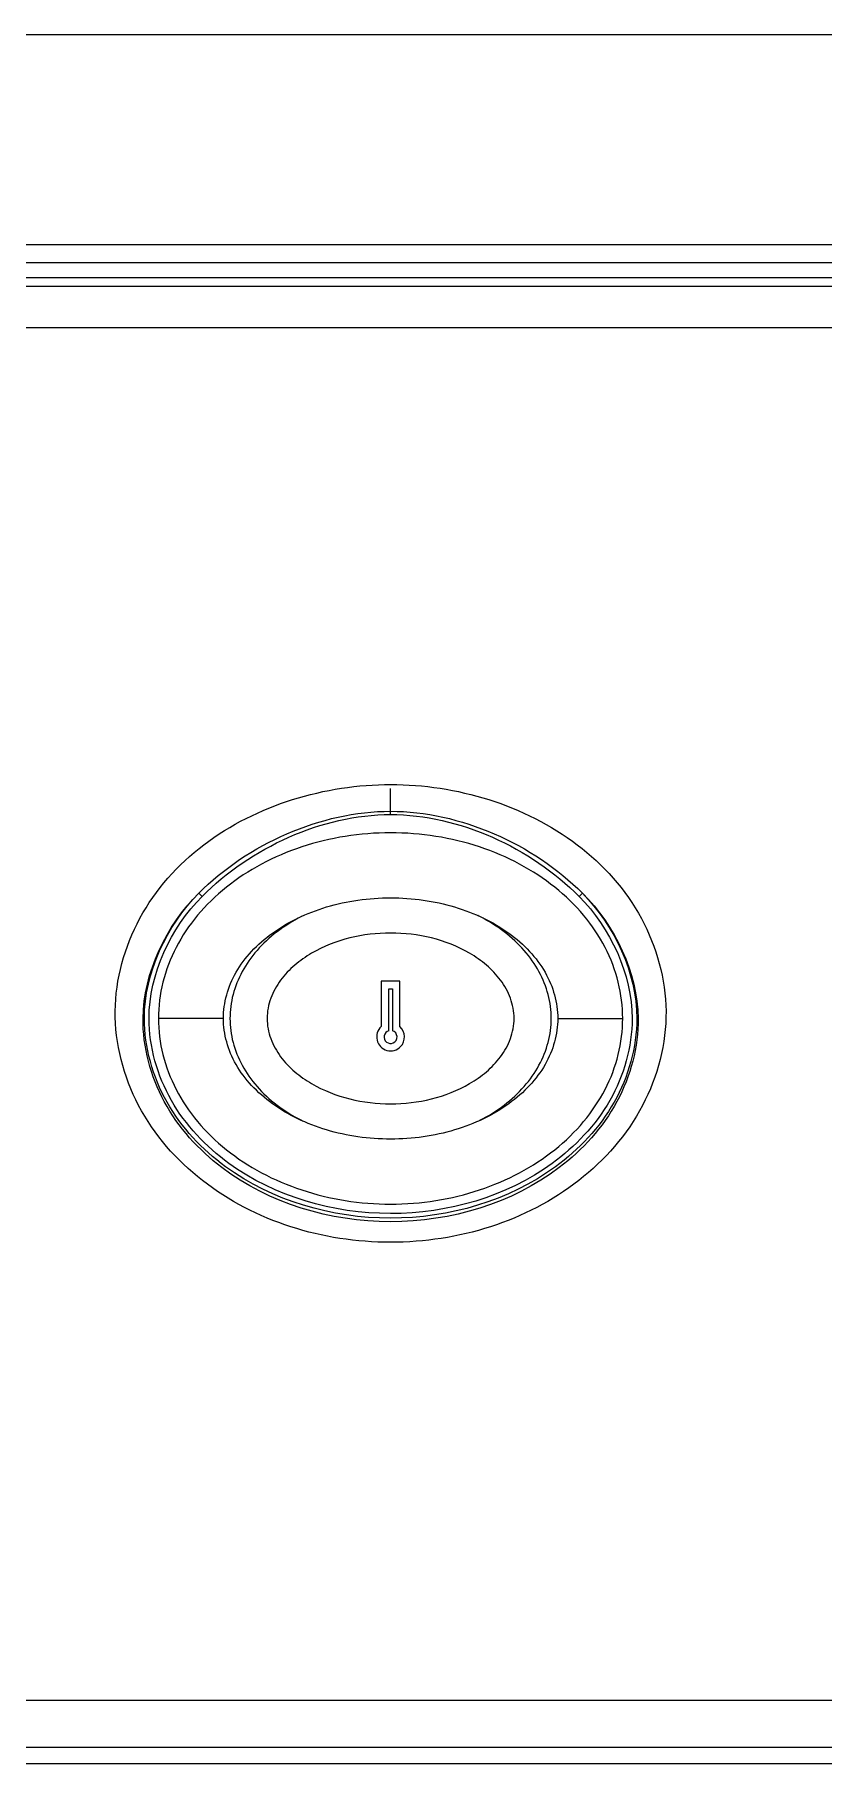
# Model space of a CAD drawing. Header units: millimetres. Extents: x 473 to 3963, y -1329 to 3488.
# Drawn here: x 2037 to 2079.5, y 1397.3 to 1490.5 of the extents above; entities that cross this region are included whole.
import ezdxf

# ---------------------------------------------------------------- set-up
doc = ezdxf.new("R2010")
doc.units = ezdxf.units.MM
doc.header["$LTSCALE"] = 392.37
doc.layers.get('0').update_dxf_attribs({"linetype": 'CONTINUOUS'})

msp = doc.modelspace()

# ---------------------------------------------------------------- linework, layer by layer
at = {"linetype": 'Continuous'}
for p, q in [((1887.648, 1490.466), (2534.648, 1490.466)), ((1885.222, 1479.166), (2541.748, 1479.166)), ((2537.748, 1478.166), (1884.548, 1478.166)), ((2537.748, 1477.366), (1884.548, 1477.366)), ((2583.684, 1476.894), (1838.613, 1476.894)), ((2460.148, 1474.671), (1962.148, 1474.671)), ((2056.146, 1448.626), (2056.144, 1449.859)), ((2056.146, 1448.45), (2056.146, 1448.626)), ((2045.998, 1444.036), (2045.82, 1444.211)), ((2066.299, 1444.036), (2066.476, 1444.211)), ((2055.648, 1439.465), (2055.648, 1437.025)), ((2056.648, 1439.465), (2055.648, 1439.465)), ((2056.048, 1439.065), (2056.248, 1439.065)), ((2056.048, 1436.801), (2056.048, 1439.065)), ((2056.248, 1439.065), (2056.248, 1436.801)), ((2056.648, 1437.025), (2056.648, 1439.465)), ((2045.159, 1437.466), (2043.648, 1437.466)), ((2047.148, 1437.466), (2045.159, 1437.466)), ((2065.148, 1437.466), (2067.137, 1437.466)), ((2067.137, 1437.466), (2068.648, 1437.466)), ((2030.412, 1400.736), (2391.885, 1400.736)), ((2030.412, 1398.218), (2391.885, 1398.218)), ((1985.459, 1397.335), (2207.148, 1397.335))]:
    msp.add_line(p, q, dxfattribs=at)
for radius, start, end in [(0.75, 131.81031, 316.06323), (0.75, 316.06323, 48.18969), (0.35, 106.60155, 293.34264), (0.35, 293.34264, 73.39845)]:
    msp.add_arc((2056.148, 1436.466), radius, start, end, dxfattribs=at)
for points, knots in [([(2041.318, 1437.854), (2041.334, 1439.58), (2042.308, 1443.098), (2047.094, 1448.439), (2052.632, 1450.067), (2056.155, 1450.067)], [0, 0, 0, 0, 0.246543, 0.496811, 1, 1, 1, 1]), ([(2056.155, 1450.067), (2059.675, 1450.069), (2065.208, 1448.434), (2069.99, 1443.095), (2070.962, 1439.579), (2070.979, 1437.854)], [0, 0, 0, 0, 0.503139, 0.753417, 1, 1, 1, 1]), ([(2051.395, 1442.98), (2051.377, 1442.971), (2050.888, 1442.723), (2049.992, 1442.163), (2048.91, 1441.156), (2048.105, 1440.008), (2047.61, 1438.761), (2047.442, 1437.466), (2047.61, 1436.17), (2048.105, 1434.924), (2048.91, 1433.775), (2049.992, 1432.769), (2050.905, 1432.197), (2051.414, 1431.942), (2051.45, 1431.924)], [0, 0, 0, 0, 0.003637, 0.102525, 0.201413, 0.300301, 0.399188, 0.498076, 0.596964, 0.695852, 0.79474, 0.893628, 0.992516, 1, 1, 1, 1]), ([(2060.902, 1431.951), (2060.919, 1431.96), (2061.408, 1432.208), (2062.304, 1432.769), (2063.387, 1433.775), (2064.191, 1434.924), (2064.687, 1436.17), (2064.854, 1437.466), (2064.687, 1438.761), (2064.191, 1440.008), (2063.387, 1441.156), (2062.304, 1442.163), (2061.391, 1442.734), (2060.882, 1442.989), (2060.846, 1443.007)], [0, 0, 0, 0, 0.003637, 0.102525, 0.201413, 0.300301, 0.399188, 0.498076, 0.596964, 0.695852, 0.79474, 0.893628, 0.992516, 1, 1, 1, 1]), ([(2056.148, 1442.066), (2055.41, 1442.066), (2053.928, 1441.891), (2052.181, 1441.214), (2050.964, 1440.363), (2050.191, 1439.555), (2049.639, 1438.577), (2049.428, 1437.465), (2049.639, 1436.354), (2050.191, 1435.376), (2050.965, 1434.568), (2052.181, 1433.717), (2053.928, 1433.04), (2055.41, 1432.866), (2056.148, 1432.866)], [0, 0, 0, 0, 0.124973, 0.249878, 0.312491, 0.375075, 0.437588, 0.500003, 0.562415, 0.62493, 0.687514, 0.750126, 0.875028, 1, 1, 1, 1]), ([(2056.148, 1432.866), (2056.887, 1432.866), (2058.368, 1433.04), (2060.115, 1433.717), (2061.332, 1434.568), (2062.105, 1435.376), (2062.658, 1436.354), (2062.868, 1437.466), (2062.658, 1438.577), (2062.105, 1439.555), (2061.332, 1440.363), (2060.115, 1441.214), (2058.368, 1441.891), (2056.887, 1442.066), (2056.148, 1442.066)], [0, 0, 0, 0, 0.124973, 0.249878, 0.312491, 0.375075, 0.437588, 0.500003, 0.562415, 0.62493, 0.687514, 0.750126, 0.875028, 1, 1, 1, 1]), ([(2070.979, 1437.854), (2070.994, 1436.111), (2070.067, 1432.543), (2065.277, 1427.088), (2056.148, 1424.284), (2047.02, 1427.088), (2042.23, 1432.542), (2041.302, 1436.111), (2041.318, 1437.854)], [0, 0, 0, 0, 0.123319, 0.248423, 0.499995, 0.751564, 0.876672, 1, 1, 1, 1]), ([(2069.48, 1437.466), (2069.496, 1435.924), (2068.641, 1432.759), (2064.299, 1427.971), (2056.148, 1425.545), (2047.998, 1427.971), (2043.655, 1432.759), (2042.8, 1435.924), (2042.817, 1437.466)], [0, 0, 0, 0, 0.122451, 0.247394, 0.499994, 0.752595, 0.877541, 1, 1, 1, 1]), ([(2069.407, 1437.466), (2069.407, 1435.907), (2068.506, 1432.736), (2064.109, 1428.095), (2056.143, 1425.783), (2048.18, 1428.099), (2043.788, 1432.74), (2042.89, 1435.908), (2042.89, 1437.466)], [0, 0, 0, 0, 0.125215, 0.250943, 0.500161, 0.749249, 0.874882, 1, 1, 1, 1]), ([(2069.157, 1437.466), (2069.157, 1435.939), (2068.267, 1432.835), (2063.943, 1428.307), (2056.143, 1426.058), (2048.346, 1428.311), (2044.028, 1432.839), (2043.14, 1435.941), (2043.14, 1437.466)], [0, 0, 0, 0, 0.125192, 0.250914, 0.500161, 0.749278, 0.874906, 1, 1, 1, 1])]:
    msp.add_open_spline(points, degree=3, knots=knots, dxfattribs=at)
for points in [[(2045.821, 1444.211), (2048.459, 1446.866), (2052.403, 1448.626), (2056.146, 1448.626)], [(2045.998, 1444.036), (2048.596, 1446.655), (2052.457, 1448.45), (2056.146, 1448.45)], [(2056.146, 1448.626), (2059.891, 1448.627), (2063.836, 1446.867), (2066.476, 1444.211)], [(2056.146, 1448.45), (2059.836, 1448.451), (2063.7, 1446.656), (2066.299, 1444.036)], [(2068.648, 1437.466), (2068.648, 1438.12), (2068.487, 1439.429), (2067.771, 1441.317), (2066.609, 1443.057), (2065.044, 1444.582), (2063.138, 1445.834), (2060.963, 1446.764), (2058.603, 1447.337), (2056.148, 1447.53), (2053.694, 1447.337), (2051.334, 1446.764), (2049.159, 1445.834), (2047.252, 1444.582), (2045.688, 1443.057), (2044.525, 1441.317), (2043.809, 1439.429), (2043.648, 1438.12), (2043.648, 1437.466)], [(2042.817, 1437.466), (2042.844, 1439.927), (2044.074, 1442.476), (2045.82, 1444.212)], [(2042.89, 1437.466), (2042.89, 1439.917), (2044.094, 1442.471), (2045.82, 1444.212)], [(2043.14, 1437.466), (2043.14, 1439.854), (2044.316, 1442.34), (2045.998, 1444.036)], [(2047.148, 1437.466), (2047.148, 1437.891), (2047.264, 1438.742), (2047.78, 1439.969), (2048.617, 1441.1), (2049.743, 1442.091), (2051.116, 1442.905), (2052.682, 1443.509), (2054.381, 1443.882), (2056.148, 1444.007), (2057.915, 1443.882), (2059.615, 1443.509), (2061.181, 1442.905), (2062.553, 1442.091), (2063.68, 1441.1), (2064.517, 1439.969), (2065.032, 1438.742), (2065.148, 1437.891), (2065.148, 1437.466)], [(2066.299, 1444.036), (2067.98, 1442.34), (2069.157, 1439.854), (2069.157, 1437.466)], [(2066.476, 1444.212), (2068.202, 1442.471), (2069.407, 1439.917), (2069.407, 1437.466)], [(2066.476, 1444.212), (2068.222, 1442.476), (2069.452, 1439.927), (2069.48, 1437.466)], [(2043.648, 1437.466), (2043.648, 1436.811), (2043.809, 1435.502), (2044.525, 1433.614), (2045.688, 1431.874), (2047.252, 1430.349), (2049.159, 1429.097), (2051.334, 1428.167), (2053.694, 1427.594), (2056.148, 1427.401), (2058.603, 1427.594), (2060.963, 1428.167), (2063.138, 1429.097), (2065.044, 1430.349), (2066.609, 1431.874), (2067.771, 1433.614), (2068.487, 1435.502), (2068.648, 1436.811), (2068.648, 1437.466)], [(2065.148, 1437.466), (2065.148, 1437.04), (2065.032, 1436.189), (2064.517, 1434.962), (2063.68, 1433.831), (2062.553, 1432.84), (2061.181, 1432.026), (2059.615, 1431.422), (2057.915, 1431.049), (2056.148, 1430.924), (2054.381, 1431.049), (2052.682, 1431.422), (2051.116, 1432.026), (2049.743, 1432.84), (2048.617, 1433.831), (2047.78, 1434.962), (2047.264, 1436.189), (2047.148, 1437.04), (2047.148, 1437.466)]]:
    msp.add_open_spline(points, degree=3, dxfattribs=at)

doc.saveas('drawing.dxf')
